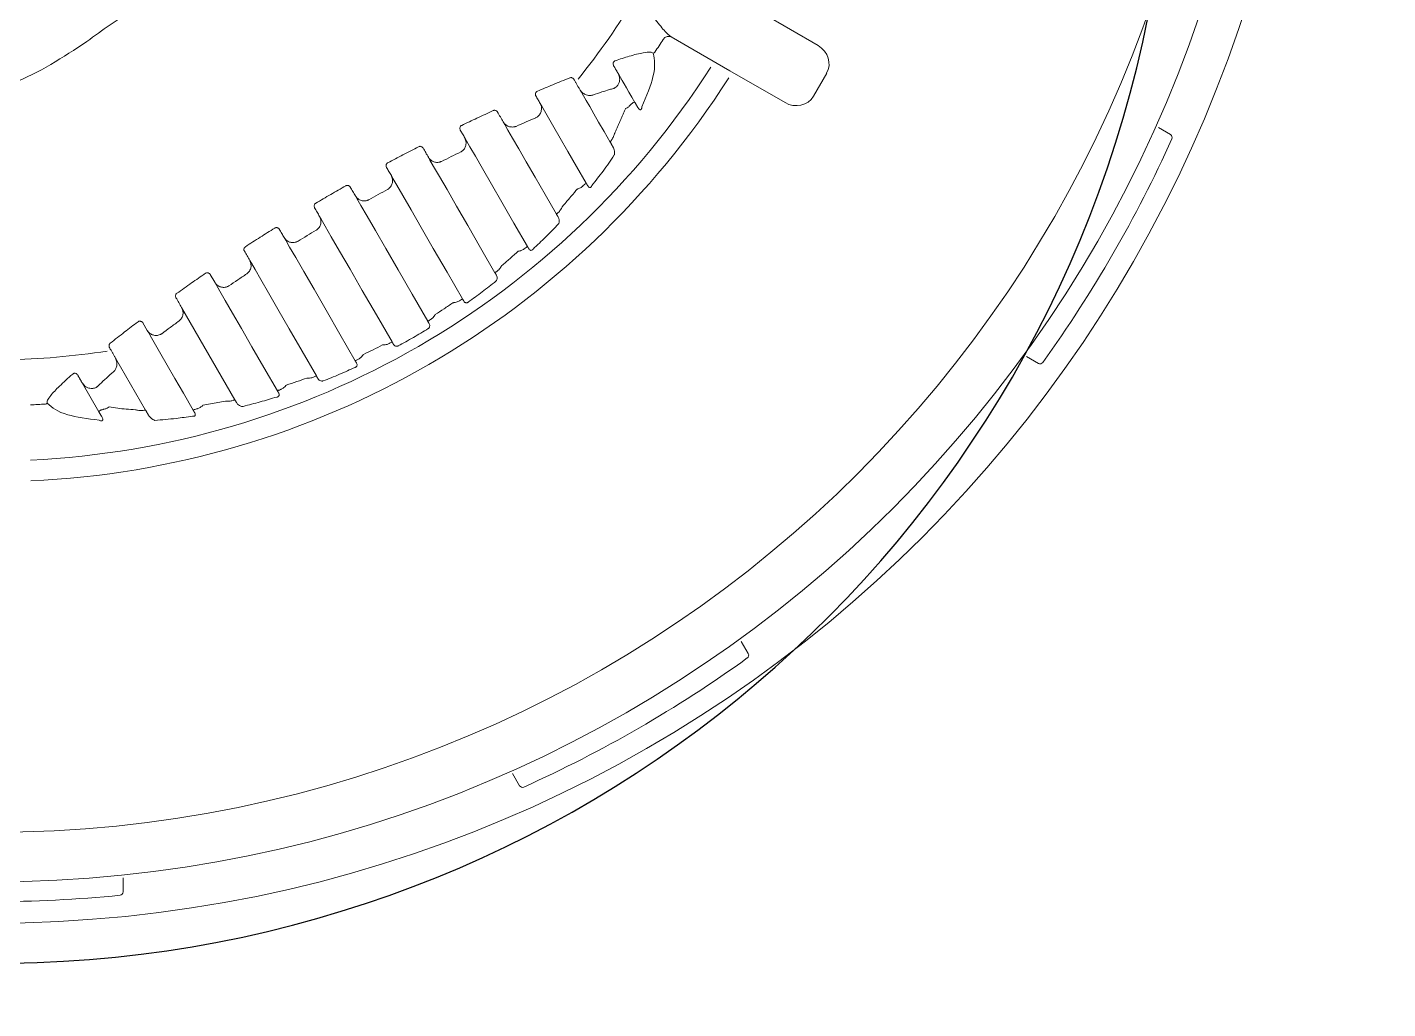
# Model space of a CAD drawing. Extents: x 1075 to 1144, y 510 to 635.
# Drawn here: x 1111.506 to 1113.567, y 578.241 to 579.728 of the extents above; entities that cross this region are included whole.
import ezdxf

# ---------------------------------------------------------------- set-up
doc = ezdxf.new("R2010")
doc.units = 0
doc.header["$MEASUREMENT"] = 0
doc.layers.add('1', color=4, linetype='Continuous')

# ---------------------------------------------------------------- blocks, each defined once
blk = doc.blocks.new('FROG')
at = {"layer": '1', "color": 3, "lineweight": 5}
for p, q in [((1.1692, -0.6173), (1.2528, -0.6656)), ((1.1192, -0.7039), (1.0302, -0.6525)), ((1.2028, -0.7522), (1.1192, -0.7039)), ((1.2459, -0.7424), (1.2659, -0.7077)), ((1.7685, -0.7901), (1.7868, -0.8007)), ((0.3388, -1.0243), (0.3319, -1.0124)), ((0.2887, -1.0626), (0.3693, -1.2022)), ((0.2365, -1.0971), (0.2299, -1.0858)), ((0.1887, -1.1393), (0.2342, -1.2182)), ((1.5868, -1.1471), (1.5685, -1.1365)), ((0.1634, -1.2206), (0.138, -1.1766)), ((1.1365, -1.5685), (1.1471, -1.5868)), ((0.8007, -1.7868), (0.7901, -1.7685)), ((0.2, -1.9266), (0.2, -1.9478))]:
    blk.add_line(p, q, dxfattribs=at)
at = {"layer": '1', "color": 3, "lineweight": 5, "flags": 128}
for points in [[(0.8838, -0.7182), (0.8837, -0.7181), (0.8836, -0.7179), (0.8835, -0.7178), (0.8834, -0.7176), (0.8833, -0.7175), (0.8832, -0.7173), (0.8832, -0.7172), (0.8831, -0.717)], [(0.9499, -0.7079), (0.9516, -0.7106), (0.9536, -0.7142), (0.9561, -0.7186), (0.9591, -0.7237), (0.9625, -0.7296), (0.9663, -0.7363), (0.9706, -0.7437), (0.9753, -0.7518)], [(0.8253, -0.742), (0.8262, -0.7434), (0.827, -0.7449), (0.8278, -0.7463), (0.8286, -0.7477), (0.8294, -0.7491), (0.8302, -0.7505), (0.831, -0.7519), (0.8319, -0.7533)], [(0.9379, -0.8119), (0.9287, -0.796), (0.9204, -0.7817), (0.9131, -0.7691), (0.9069, -0.7582), (0.9016, -0.7491), (0.8974, -0.7419), (0.8943, -0.7365), (0.8923, -0.7331)], [(0.8319, -0.7533), (0.8342, -0.7574), (0.8385, -0.7648), (0.8446, -0.7754), (0.8526, -0.7892), (0.8624, -0.8062), (0.8738, -0.826), (0.8869, -0.8487), (0.9015, -0.874)], [(0.7759, -0.7813), (0.7748, -0.7795), (0.7737, -0.7776), (0.7726, -0.7757), (0.7716, -0.7739), (0.7705, -0.772), (0.7694, -0.7702), (0.7683, -0.7683), (0.7673, -0.7664)], [(0.8565, -0.921), (0.8394, -0.8914), (0.8241, -0.8649), (0.8107, -0.8417), (0.7993, -0.822), (0.7901, -0.8059), (0.783, -0.7938), (0.7783, -0.7855), (0.7759, -0.7813)], [(0.7108, -0.7937), (0.7117, -0.7952), (0.7125, -0.7967), (0.7134, -0.7981), (0.7143, -0.7996), (0.7151, -0.8011), (0.716, -0.8026), (0.7168, -0.8041), (0.7177, -0.8056)], [(0.6625, -0.835), (0.6615, -0.8332), (0.6605, -0.8314), (0.6594, -0.8297), (0.6584, -0.8279), (0.6574, -0.8262), (0.6564, -0.8244), (0.6554, -0.8227), (0.6544, -0.8209)], [(0.7177, -0.8056), (0.7202, -0.8099), (0.7255, -0.8191), (0.7337, -0.8332), (0.7446, -0.8521), (0.758, -0.8755), (0.774, -0.9031), (0.7922, -0.9347), (0.8125, -0.9699)], [(0.7634, -1.0098), (0.7417, -0.9722), (0.7222, -0.9384), (0.7052, -0.9089), (0.6908, -0.8839), (0.6792, -0.8639), (0.6705, -0.8489), (0.6649, -0.8392), (0.6625, -0.835)], [(0.5991, -0.8502), (0.6, -0.8518), (0.6009, -0.8533), (0.6018, -0.8549), (0.6027, -0.8565), (0.6037, -0.8581), (0.6046, -0.8596), (0.6055, -0.8612), (0.6064, -0.8628)], [(0.6064, -0.8628), (0.6088, -0.867), (0.6147, -0.8771), (0.6238, -0.893), (0.6362, -0.9145), (0.6517, -0.9412), (0.6699, -0.9729), (0.6908, -1.0091), (0.7141, -1.0493)], [(0.5519, -0.8934), (0.5509, -0.8917), (0.55, -0.8901), (0.549, -0.8884), (0.5481, -0.8868), (0.5471, -0.8851), (0.5461, -0.8834), (0.5452, -0.8818), (0.5442, -0.8801)], [(0.6616, -1.0834), (0.6379, -1.0423), (0.6166, -1.0054), (0.5979, -0.9731), (0.5822, -0.9459), (0.5696, -0.924), (0.5602, -0.9079), (0.5543, -0.8976), (0.5519, -0.8934)], [(0.4901, -0.9114), (0.4911, -0.913), (0.492, -0.9147), (0.493, -0.9164), (0.4939, -0.918), (0.4949, -0.9197), (0.4958, -0.9213), (0.4968, -0.923), (0.4978, -0.9246)], [(0.4978, -0.9246), (0.5002, -0.9289), (0.5061, -0.9391), (0.5154, -0.9553), (0.5281, -0.9771), (0.5438, -1.0044), (0.5624, -1.0367), (0.5837, -1.0736), (0.6074, -1.1146)], [(0.444, -0.9565), (0.4431, -0.9549), (0.4422, -0.9534), (0.4413, -0.9518), (0.4404, -0.9502), (0.4395, -0.9487), (0.4386, -0.9471), (0.4376, -0.9455), (0.4367, -0.944)], [(0.5517, -1.1431), (0.5285, -1.1028), (0.5076, -1.0666), (0.4893, -1.0349), (0.4738, -1.0082), (0.4615, -0.9868), (0.4523, -0.9709), (0.4464, -0.9607), (0.444, -0.9565)], [(0.3837, -0.9772), (0.3848, -0.9789), (0.3858, -0.9807), (0.3868, -0.9824), (0.3878, -0.9842), (0.3888, -0.9859), (0.3898, -0.9877), (0.3908, -0.9895), (0.3919, -0.9912)], [(0.3919, -0.9912), (0.3943, -0.9955), (0.3999, -1.0051), (0.4085, -1.0201), (0.4201, -1.0402), (0.4345, -1.0652), (0.4516, -1.0947), (0.4711, -1.1284), (0.4928, -1.166)], [(0.4337, -1.1886), (0.4133, -1.1534), (0.3951, -1.1219), (0.3792, -1.0942), (0.3657, -1.0709), (0.3548, -1.052), (0.3466, -1.0379), (0.3413, -1.0286), (0.3388, -1.0243)], [(0.2801, -1.0477), (0.2812, -1.0495), (0.2823, -1.0514), (0.2833, -1.0533), (0.2844, -1.0551), (0.2855, -1.057), (0.2866, -1.0589), (0.2877, -1.0607), (0.2887, -1.0626)], [(0.3061, -1.2178), (0.2915, -1.1924), (0.2784, -1.1698), (0.267, -1.1499), (0.2572, -1.133), (0.2492, -1.1192), (0.2431, -1.1085), (0.2388, -1.1011), (0.2365, -1.0971)], [(0.1794, -1.1233), (0.1795, -1.1234), (0.1796, -1.1236), (0.1797, -1.1237), (0.1798, -1.1239), (0.1799, -1.124), (0.18, -1.1242), (0.18, -1.1243), (0.1801, -1.1245)]]:
    blk.add_lwpolyline(points, dxfattribs=at)
at = {"layer": '1', "linetype": 'Continuous', "lineweight": 15}
for radius in [1.995, 1.9325, 1.8575]:
    blk.add_circle((0, 0), radius, dxfattribs=at)
at = {"layer": '1', "color": 3, "lineweight": 5}
for centre, radius, start, end in [((0, 0), 1.1421, 321.1339, 328.8898), ((0, 0), 1.2115, 326.1074, 327.1841), ((1.0266, -0.6618), 0.0099, 60.5131, 147.808), ((1.0015, -0.6727), 0.00511, 289.9887, 324.9633), ((0, 0), 1.2949, 272.6358, 327.3642), ((0, 0), 1.3265, 272.5926, 327.4074), ((1.7843, -0.805), 0.005, 335.7171, 60), ((0, 0), 1.9625, 324.2829, 335.7171), ((0, 0), 1.1421, 271.1102, 278.8661), ((1.5893, -1.1428), 0.005, 240, 324.2829), ((0, 0), 1.2115, 272.8159, 273.8926), ((0.0818, -1.2036), 0.00511, 275.0351, 310.0131), ((1.1428, -1.5893), 0.005, 305.7171, 30), ((0, 0), 1.9625, 294.2829, 305.7171), ((0.805, -1.7843), 0.005, 210, 294.2829), ((0, 0), 1.9625, 264.2829, 275.7171), ((0.195, -1.9478), 0.005, 275.7171, 0)]:
    blk.add_arc(centre, radius, start, end, dxfattribs=at)
for centre, start_param, end_param in [((1.2378, -0.6916), 0, 1.570796), ((1.2178, -0.7262), 4.712389, 6.283185)]:
    blk.add_ellipse(centre, major_axis=(0.028, -0.0162), ratio=0.926878, start_param=start_param, end_param=end_param, dxfattribs=at)
for points, knots in [([(0.1451, -0.6596), (0.1089, -0.6835), (0.0366, -0.7312), (-0.0942, -0.7523), (-0.2234, -0.7318), (-0.3382, -0.669), (-0.4102, -0.5913), (-0.4378, -0.5373), (-0.4459, -0.5214)], [0, 0, 0, 0, 0.185057, 0.370138, 0.554659, 0.738742, 0.922921, 1, 1, 1, 1]), ([(0.5263, -0.5559), (0.5003, -0.5532), (0.4476, -0.5477), (0.3679, -0.5557), (0.2899, -0.5762), (0.2138, -0.6095), (0.1685, -0.6425), (0.1451, -0.6596)], [0, 0, 0, 0, 0.193945, 0.39342, 0.587399, 0.787138, 1, 1, 1, 1]), ([(0.9781, -0.5896), (0.9782, -0.5898), (0.9787, -0.5904), (0.9802, -0.5924), (0.9839, -0.5971), (0.9935, -0.6095), (1.0072, -0.6273), (1.0207, -0.6448), (1.0273, -0.6502), (1.0302, -0.6525)], [0, 0, 0, 0, 0.004837, 0.021246, 0.071767, 0.176551, 0.477362, 0.772726, 1, 1, 1, 1]), ([(1.0032, -0.6775), (1.002, -0.6766), (0.9995, -0.6749), (0.9866, -0.6765), (0.9682, -0.6812), (0.9528, -0.6863), (0.9456, -0.6887)], [0, 0, 0, 0, 0.201531, 0.407234, 0.723893, 1, 1, 1, 1]), ([(0.986, -0.7587), (0.9928, -0.7422), (1.0083, -0.7048), (1.005, -0.6873), (1.0032, -0.6775)], [0, 0, 0, 0, 0.439668, 1, 1, 1, 1]), ([(0.9456, -0.6887), (0.9454, -0.6888), (0.9451, -0.6889), (0.9445, -0.6892), (0.944, -0.6895), (0.9434, -0.6902), (0.943, -0.6908), (0.9426, -0.6916), (0.9424, -0.6927), (0.9424, -0.6945), (0.9429, -0.6956), (0.9432, -0.6962)], [0, 0, 0, 0, 0.070795, 0.091233, 0.19726, 0.242791, 0.327889, 0.392285, 0.491185, 0.67691, 1, 1, 1, 1]), ([(0.8767, -0.7146), (0.8682, -0.7181), (0.8518, -0.7247), (0.8354, -0.7316), (0.8276, -0.7348)], [0, 0, 0, 0, 0.521275, 1, 1, 1, 1]), ([(0.8767, -0.7146), (0.8773, -0.7145), (0.8784, -0.7142), (0.8801, -0.7145), (0.8816, -0.7153), (0.8826, -0.7162), (0.883, -0.7169), (0.8831, -0.717)], [0, 0, 0, 0, 0.213782, 0.437824, 0.680547, 0.939019, 1, 1, 1, 1]), ([(0.9499, -0.7079), (0.9508, -0.7098), (0.9521, -0.7125), (0.9524, -0.7168), (0.9522, -0.7201), (0.9512, -0.7225), (0.9507, -0.7237)], [0, 0, 0, 0, 0.411554, 0.564145, 0.794136, 1, 1, 1, 1]), ([(0.8253, -0.742), (0.8251, -0.7415), (0.8246, -0.7404), (0.8246, -0.7386), (0.8252, -0.737), (0.8262, -0.7356), (0.8272, -0.7351), (0.8276, -0.7348)], [0, 0, 0, 0, 0.225594, 0.442133, 0.640161, 0.822872, 1, 1, 1, 1]), ([(0.9116, -0.7407), (0.9116, -0.7407), (0.9115, -0.7407), (0.9112, -0.7408), (0.9104, -0.741), (0.9093, -0.7412), (0.9064, -0.7415), (0.9021, -0.7411), (0.8982, -0.7388), (0.8965, -0.7378)], [0, 0, 0, 0, 0.008128, 0.024574, 0.064606, 0.172955, 0.244526, 0.657556, 1, 1, 1, 1]), ([(0.9432, -0.7308), (0.9411, -0.7313), (0.9354, -0.7328), (0.9248, -0.7361), (0.9162, -0.7391), (0.9116, -0.7407)], [0, 0, 0, 0, 0.217721, 0.584642, 1, 1, 1, 1]), ([(0.9507, -0.7237), (0.9498, -0.7251), (0.9484, -0.7273), (0.946, -0.7292), (0.9446, -0.7301), (0.9438, -0.7305), (0.9435, -0.7306), (0.9433, -0.7307), (0.9432, -0.7308)], [0, 0, 0, 0, 0.460679, 0.743752, 0.875195, 0.938832, 0.984466, 1, 1, 1, 1]), ([(0.8339, -0.7597), (0.8338, -0.7614), (0.8338, -0.7649), (0.8316, -0.7698), (0.829, -0.7726), (0.827, -0.7741), (0.8263, -0.7746), (0.8256, -0.7749), (0.8254, -0.775), (0.8253, -0.7751), (0.8252, -0.7751)], [0, 0, 0, 0, 0.242249, 0.522442, 0.830192, 0.872289, 0.947376, 0.978143, 0.992366, 1, 1, 1, 1]), ([(0.8319, -0.7533), (0.8326, -0.7549), (0.8336, -0.757), (0.8338, -0.7592), (0.8339, -0.7597)], [0, 0, 0, 0, 0.78289, 1, 1, 1, 1]), ([(0.9609, -0.7614), (0.961, -0.7613), (0.962, -0.761), (0.9646, -0.7598), (0.9666, -0.7579), (0.9678, -0.7567)], [0, 0, 0, 0, 0.032565, 0.396663, 1, 1, 1, 1]), ([(0.9678, -0.7567), (0.968, -0.7564), (0.9686, -0.7557), (0.9698, -0.7545), (0.9723, -0.7522), (0.9744, -0.7512), (0.975, -0.7516), (0.9753, -0.7518)], [0, 0, 0, 0, 0.035854, 0.08407, 0.199059, 0.590433, 1, 1, 1, 1]), ([(0.986, -0.7587), (0.9859, -0.7592), (0.9859, -0.76), (0.9856, -0.7611), (0.9853, -0.7617), (0.9852, -0.762), (0.985, -0.7622), (0.9848, -0.7625), (0.9846, -0.7627), (0.9843, -0.7629), (0.9836, -0.763), (0.9823, -0.7627), (0.9809, -0.7613), (0.98, -0.7598), (0.9795, -0.759)], [0, 0, 0, 0, 0.115704, 0.167927, 0.195014, 0.202603, 0.216292, 0.226975, 0.242923, 0.252652, 0.297534, 0.393013, 0.706807, 1, 1, 1, 1]), ([(0.7608, -0.7643), (0.7525, -0.768), (0.7366, -0.7754), (0.7207, -0.7829), (0.713, -0.7866)], [0, 0, 0, 0, 0.514173, 1, 1, 1, 1]), ([(0.7673, -0.7664), (0.7671, -0.7662), (0.7667, -0.7655), (0.7656, -0.7646), (0.7641, -0.7639), (0.7624, -0.7637), (0.7613, -0.7641), (0.7608, -0.7643)], [0, 0, 0, 0, 0.1003278, 0.3457949, 0.5765626, 0.7923398, 1, 1, 1, 1]), ([(0.8252, -0.7751), (0.8203, -0.7772), (0.8104, -0.7815), (0.8004, -0.7859), (0.7954, -0.7881)], [0, 0, 0, 0, 0.490054, 1, 1, 1, 1]), ([(0.713, -0.7866), (0.7126, -0.7868), (0.7117, -0.7874), (0.7107, -0.7887), (0.7101, -0.7903), (0.7101, -0.7921), (0.7106, -0.7931), (0.7108, -0.7937)], [0, 0, 0, 0, 0.154867, 0.346182, 0.551679, 0.772292, 1, 1, 1, 1]), ([(0.7954, -0.7881), (0.7953, -0.7881), (0.7952, -0.7881), (0.795, -0.7882), (0.7945, -0.7884), (0.7937, -0.7887), (0.7911, -0.7892), (0.787, -0.7893), (0.7817, -0.7875), (0.7791, -0.7852), (0.7779, -0.7841)], [0, 0, 0, 0, 0.007207, 0.016451, 0.041404, 0.10491, 0.160821, 0.491889, 0.772109, 1, 1, 1, 1]), ([(0.9409, -0.8073), (0.9419, -0.8057), (0.9432, -0.8034), (0.9443, -0.8001), (0.9446, -0.7989), (0.9448, -0.7984), (0.9448, -0.7983), (0.9448, -0.7982)], [0, 0, 0, 0, 0.645425, 0.878087, 0.957187, 0.990305, 1, 1, 1, 1]), ([(0.6477, -0.8189), (0.6398, -0.823), (0.6242, -0.831), (0.6087, -0.8392), (0.6011, -0.8433)], [0, 0, 0, 0, 0.507083, 1, 1, 1, 1]), ([(0.6544, -0.8209), (0.6542, -0.8206), (0.6537, -0.8199), (0.6526, -0.819), (0.651, -0.8184), (0.6493, -0.8183), (0.6483, -0.8187), (0.6477, -0.8189)], [0, 0, 0, 0, 0.135652, 0.369951, 0.590201, 0.798201, 1, 1, 1, 1]), ([(0.7196, -0.811), (0.7196, -0.8126), (0.7198, -0.8161), (0.7179, -0.8212), (0.7154, -0.8241), (0.7134, -0.8257), (0.7127, -0.8262), (0.712, -0.8267), (0.7117, -0.8268), (0.7116, -0.8269), (0.7115, -0.8269)], [0, 0, 0, 0, 0.233284, 0.504838, 0.830341, 0.851053, 0.93952, 0.975141, 0.992554, 1, 1, 1, 1]), ([(0.9379, -0.8119), (0.9382, -0.8113), (0.9385, -0.8105), (0.9405, -0.8079), (0.9409, -0.8073)], [0, 0, 0, 0, 0.783797, 1, 1, 1, 1]), ([(0.9442, -0.8315), (0.9442, -0.8314), (0.9444, -0.8306), (0.9446, -0.8284), (0.9442, -0.824), (0.9429, -0.8211), (0.9421, -0.8192)], [0, 0, 0, 0, 0.02561, 0.141944, 0.418959, 1, 1, 1, 1]), ([(0.6011, -0.8433), (0.6008, -0.8435), (0.6, -0.844), (0.599, -0.8452), (0.5984, -0.8468), (0.5984, -0.8486), (0.5989, -0.8497), (0.5991, -0.8502)], [0, 0, 0, 0, 0.130358, 0.329387, 0.542405, 0.768395, 1, 1, 1, 1]), ([(0.6824, -0.8412), (0.6824, -0.8412), (0.6823, -0.8413), (0.682, -0.8414), (0.6813, -0.8417), (0.6805, -0.842), (0.6779, -0.8427), (0.6739, -0.8429), (0.6686, -0.8412), (0.666, -0.839), (0.6648, -0.838)], [0, 0, 0, 0, 0.007194, 0.022061, 0.055115, 0.139257, 0.164125, 0.504906, 0.775355, 1, 1, 1, 1]), ([(0.7115, -0.8269), (0.7067, -0.8293), (0.697, -0.834), (0.6873, -0.8388), (0.6824, -0.8412)], [0, 0, 0, 0, 0.493995, 1, 1, 1, 1]), ([(0.9102, -0.8779), (0.916, -0.8705), (0.928, -0.855), (0.9386, -0.8396), (0.9442, -0.8315)], [0, 0, 0, 0, 0.4750254, 1, 1, 1, 1]), ([(0.5374, -0.8782), (0.5298, -0.8826), (0.5146, -0.8912), (0.4994, -0.9001), (0.4919, -0.9045)], [0, 0, 0, 0, 0.5, 1, 1, 1, 1]), ([(0.5442, -0.8801), (0.544, -0.8798), (0.5435, -0.879), (0.5422, -0.8781), (0.5406, -0.8776), (0.5389, -0.8776), (0.5379, -0.878), (0.5374, -0.8782)], [0, 0, 0, 0, 0.168533, 0.392708, 0.603301, 0.803874, 1, 1, 1, 1]), ([(0.6007, -0.8837), (0.596, -0.8863), (0.5865, -0.8914), (0.5771, -0.8967), (0.5723, -0.8993)], [0, 0, 0, 0, 0.497992, 1, 1, 1, 1]), ([(0.6081, -0.8674), (0.6083, -0.869), (0.6086, -0.8724), (0.6069, -0.8776), (0.6046, -0.8807), (0.6026, -0.8824), (0.6019, -0.8829), (0.6012, -0.8834), (0.6009, -0.8836), (0.6007, -0.8837), (0.6007, -0.8837)], [0, 0, 0, 0, 0.227552, 0.494546, 0.831634, 0.841601, 0.936441, 0.97413, 0.992693, 1, 1, 1, 1]), ([(0.8655, -0.9096), (0.8692, -0.9053), (0.8762, -0.8973), (0.8835, -0.8885), (0.8871, -0.884), (0.8877, -0.8833)], [0, 0, 0, 0, 0.486631, 0.920248, 1, 1, 1, 1]), ([(0.8877, -0.8833), (0.8877, -0.8833), (0.8878, -0.8833), (0.8879, -0.8832), (0.8882, -0.8832), (0.8887, -0.883), (0.8899, -0.8827), (0.8927, -0.8816), (0.8946, -0.8802), (0.896, -0.8791)], [0, 0, 0, 0, 0.01629, 0.019422, 0.044574, 0.093669, 0.197476, 0.422533, 1, 1, 1, 1]), ([(0.896, -0.8791), (0.8968, -0.8783), (0.8988, -0.8764), (0.9008, -0.8747), (0.9015, -0.874), (0.9015, -0.874), (0.9015, -0.874)], [0, 0, 0, 0, 0.226109, 0.531949, 0.906264, 1, 1, 1, 1]), ([(0.9039, -0.8781), (0.9042, -0.8786), (0.9049, -0.8797), (0.9062, -0.8806), (0.9074, -0.8808), (0.9082, -0.8806), (0.9087, -0.8803), (0.909, -0.8799), (0.9094, -0.8795), (0.9099, -0.8788), (0.9101, -0.8782), (0.9102, -0.8779)], [0, 0, 0, 0, 0.2811723, 0.5512459, 0.6921393, 0.7643805, 0.7952632, 0.8314752, 0.8656489, 0.9089126, 1, 1, 1, 1]), ([(0.4919, -0.9045), (0.4916, -0.9047), (0.4909, -0.9052), (0.49, -0.9063), (0.4894, -0.908), (0.4894, -0.9098), (0.4899, -0.9108), (0.4901, -0.9114)], [0, 0, 0, 0, 0.1035299, 0.3097443, 0.5306025, 0.7630784, 1, 1, 1, 1]), ([(0.5723, -0.8993), (0.5723, -0.8993), (0.5722, -0.8994), (0.5718, -0.8995), (0.571, -0.8999), (0.5702, -0.9002), (0.5677, -0.901), (0.5638, -0.9013), (0.5585, -0.8999), (0.5558, -0.8978), (0.5545, -0.8968)], [0, 0, 0, 0, 0.007232, 0.025014, 0.061981, 0.155769, 0.166488, 0.508868, 0.775327, 1, 1, 1, 1]), ([(0.8565, -0.921), (0.8566, -0.9208), (0.8569, -0.9206), (0.8583, -0.9195), (0.8594, -0.9184), (0.86, -0.9179)], [0, 0, 0, 0, 0.450302, 0.712062, 1, 1, 1, 1]), ([(0.8593, -0.9259), (0.8598, -0.927), (0.8607, -0.9289), (0.8608, -0.932), (0.8605, -0.9342), (0.86, -0.9353), (0.8598, -0.9358)], [0, 0, 0, 0, 0.445011, 0.736713, 0.907241, 1, 1, 1, 1]), ([(0.86, -0.9179), (0.8613, -0.9165), (0.8629, -0.9147), (0.8645, -0.9117), (0.8651, -0.9105), (0.8653, -0.9099), (0.8655, -0.9097), (0.8655, -0.9096), (0.8655, -0.9096)], [0, 0, 0, 0, 0.627683, 0.822887, 0.934548, 0.975623, 0.988935, 1, 1, 1, 1]), ([(0.4298, -0.9422), (0.4224, -0.9468), (0.4075, -0.9561), (0.3928, -0.9656), (0.3853, -0.9704)], [0, 0, 0, 0, 0.492917, 1, 1, 1, 1]), ([(0.4367, -0.944), (0.4365, -0.9435), (0.4359, -0.9427), (0.4345, -0.9418), (0.4329, -0.9414), (0.4312, -0.9414), (0.4302, -0.9419), (0.4298, -0.9422)], [0, 0, 0, 0, 0.200279, 0.4148, 0.61609, 0.809394, 1, 1, 1, 1]), ([(0.4926, -0.9453), (0.488, -0.9481), (0.4788, -0.9536), (0.4696, -0.9593), (0.465, -0.9621)], [0, 0, 0, 0, 0.5020085, 1, 1, 1, 1]), ([(0.4994, -0.9286), (0.4996, -0.9302), (0.5001, -0.9336), (0.4986, -0.9389), (0.4964, -0.9421), (0.4945, -0.9439), (0.4938, -0.9445), (0.4931, -0.945), (0.4928, -0.9452), (0.4927, -0.9453), (0.4926, -0.9453)], [0, 0, 0, 0, 0.224674, 0.491133, 0.833514, 0.844232, 0.938018, 0.974988, 0.992769, 1, 1, 1, 1]), ([(0.8211, -0.974), (0.8275, -0.9679), (0.8408, -0.9554), (0.8533, -0.9425), (0.8598, -0.9358)], [0, 0, 0, 0, 0.48116, 1, 1, 1, 1]), ([(0.465, -0.9621), (0.4649, -0.9621), (0.4648, -0.9622), (0.4645, -0.9624), (0.4637, -0.9628), (0.4629, -0.9631), (0.4604, -0.964), (0.4566, -0.9644), (0.4512, -0.9633), (0.4484, -0.9613), (0.4471, -0.9603)], [0, 0, 0, 0, 0.007306, 0.02587, 0.063559, 0.1584, 0.168364, 0.505454, 0.772446, 1, 1, 1, 1]), ([(0.3853, -0.9704), (0.3852, -0.9705), (0.3845, -0.971), (0.3836, -0.9721), (0.383, -0.9737), (0.383, -0.9755), (0.3835, -0.9766), (0.3837, -0.9772)], [0, 0, 0, 0, 0.073773, 0.28687, 0.516161, 0.756326, 1, 1, 1, 1]), ([(0.7736, -0.9991), (0.7776, -0.9956), (0.7861, -0.9884), (0.7942, -0.9811), (0.7984, -0.9774)], [0, 0, 0, 0, 0.486072, 1, 1, 1, 1]), ([(0.7984, -0.9774), (0.7984, -0.9774), (0.7985, -0.9774), (0.7988, -0.9773), (0.7993, -0.9772), (0.8006, -0.977), (0.8018, -0.9767), (0.8045, -0.9758), (0.8061, -0.9747), (0.8076, -0.9738)], [0, 0, 0, 0, 0.013902, 0.030509, 0.069887, 0.160693, 0.377211, 0.424671, 1, 1, 1, 1]), ([(0.8076, -0.9738), (0.8086, -0.973), (0.811, -0.9712), (0.8124, -0.97), (0.8125, -0.9699), (0.8125, -0.9699)], [0, 0, 0, 0, 0.3256368, 0.7642472, 1, 1, 1, 1]), ([(0.8211, -0.974), (0.821, -0.9742), (0.8207, -0.9745), (0.8203, -0.975), (0.8199, -0.9753), (0.8192, -0.9757), (0.8183, -0.976), (0.817, -0.9758), (0.8157, -0.975), (0.815, -0.974), (0.8146, -0.9734)], [0, 0, 0, 0, 0.0653348, 0.0926033, 0.1507524, 0.1802076, 0.2725966, 0.4284906, 0.6905235, 1, 1, 1, 1]), ([(0.3319, -1.0124), (0.3316, -1.0119), (0.3309, -1.011), (0.3295, -1.0102), (0.3279, -1.0098), (0.3262, -1.01), (0.3252, -1.0105), (0.3248, -1.0107)], [0, 0, 0, 0, 0.232134, 0.436961, 0.628874, 0.814865, 1, 1, 1, 1]), ([(0.3933, -0.9947), (0.3936, -0.9962), (0.3942, -0.9997), (0.393, -1.0051), (0.3908, -1.0084), (0.389, -1.0103), (0.3883, -1.0108), (0.3877, -1.0113), (0.3875, -1.0115), (0.3873, -1.0116), (0.3873, -1.0116)], [0, 0, 0, 0, 0.224645, 0.495094, 0.835876, 0.860745, 0.944888, 0.977938, 0.992808, 1, 1, 1, 1]), ([(0.7634, -1.0098), (0.7636, -1.0096), (0.7638, -1.0095), (0.7653, -1.0085), (0.7664, -1.0077), (0.7672, -1.0071)], [0, 0, 0, 0, 0.503202, 0.660926, 1, 1, 1, 1]), ([(0.7672, -1.0071), (0.7686, -1.0059), (0.7705, -1.0042), (0.7724, -1.0011), (0.7731, -0.9998), (0.7734, -0.9993), (0.7735, -0.9991), (0.7736, -0.9991)], [0, 0, 0, 0, 0.600722, 0.85241, 0.94324, 0.988484, 1, 1, 1, 1]), ([(0.3248, -1.0107), (0.3177, -1.0156), (0.3032, -1.0256), (0.2889, -1.0357), (0.2815, -1.041)], [0, 0, 0, 0, 0.485827, 1, 1, 1, 1]), ([(0.3604, -1.0297), (0.3603, -1.0297), (0.3602, -1.0298), (0.3599, -1.0299), (0.3592, -1.0303), (0.3584, -1.0307), (0.356, -1.0317), (0.3522, -1.0323), (0.3468, -1.0314), (0.3439, -1.0295), (0.3426, -1.0287)], [0, 0, 0, 0, 0.007446, 0.024858, 0.06048, 0.148946, 0.169659, 0.495163, 0.766714, 1, 1, 1, 1]), ([(0.3873, -1.0116), (0.3828, -1.0146), (0.3737, -1.0206), (0.3648, -1.0267), (0.3604, -1.0297)], [0, 0, 0, 0, 0.506006, 1, 1, 1, 1]), ([(0.7229, -1.0543), (0.73, -1.0492), (0.7443, -1.0388), (0.7581, -1.0279), (0.7652, -1.0223)], [0, 0, 0, 0, 0.490869, 1, 1, 1, 1]), ([(0.7658, -1.0138), (0.7662, -1.0147), (0.7668, -1.0162), (0.7668, -1.0187), (0.7663, -1.0206), (0.7657, -1.0217), (0.7653, -1.0222), (0.7652, -1.0223)], [0, 0, 0, 0, 0.404821, 0.682834, 0.858376, 0.974422, 1, 1, 1, 1]), ([(0.2815, -1.041), (0.2814, -1.041), (0.2808, -1.0415), (0.28, -1.0425), (0.2794, -1.0442), (0.2794, -1.046), (0.2799, -1.0471), (0.2801, -1.0477)], [0, 0, 0, 0, 0.0400664, 0.2597841, 0.4984827, 0.7478881, 1, 1, 1, 1]), ([(0.7096, -1.0524), (0.7108, -1.0516), (0.7131, -1.05), (0.714, -1.0494), (0.7141, -1.0493), (0.7141, -1.0493)], [0, 0, 0, 0, 0.436987, 0.872345, 1, 1, 1, 1]), ([(0.2901, -1.0657), (0.2904, -1.0673), (0.2912, -1.0708), (0.29, -1.0762), (0.288, -1.0797), (0.2862, -1.0817), (0.2855, -1.0822), (0.2851, -1.0826), (0.2849, -1.0828), (0.2849, -1.0828), (0.2848, -1.0828)], [0, 0, 0, 0, 0.2278908, 0.5081103, 0.839179, 0.8950917, 0.9585973, 0.9835495, 0.9927928, 1, 1, 1, 1]), ([(0.6728, -1.0732), (0.6773, -1.0703), (0.6863, -1.0644), (0.6953, -1.0584), (0.6997, -1.0553)], [0, 0, 0, 0, 0.4958076, 1, 1, 1, 1]), ([(0.6997, -1.0553), (0.6998, -1.0553), (0.6999, -1.0553), (0.7002, -1.0553), (0.7008, -1.0552), (0.7024, -1.055), (0.7058, -1.0543), (0.7081, -1.0532), (0.7096, -1.0524)], [0, 0, 0, 0, 0.012662, 0.030168, 0.072648, 0.176036, 0.443331, 1, 1, 1, 1]), ([(0.7229, -1.0543), (0.7227, -1.0545), (0.7224, -1.0547), (0.7217, -1.0551), (0.7212, -1.0553), (0.7204, -1.0554), (0.7191, -1.0554), (0.7175, -1.0547), (0.7166, -1.0536), (0.7162, -1.0529), (0.7161, -1.0528)], [0, 0, 0, 0, 0.059752, 0.097656, 0.174116, 0.201755, 0.35401, 0.593719, 0.95746, 1, 1, 1, 1]), ([(0.2226, -1.0842), (0.2158, -1.0893), (0.2017, -1.1), (0.1878, -1.1109), (0.1806, -1.1166)], [0, 0, 0, 0, 0.4787278, 1, 1, 1, 1]), ([(0.2226, -1.0842), (0.223, -1.0839), (0.2239, -1.0833), (0.2256, -1.0831), (0.2272, -1.0834), (0.2287, -1.0842), (0.2295, -1.0851), (0.2299, -1.0857), (0.2299, -1.0858)], [0, 0, 0, 0, 0.179454, 0.357644, 0.539441, 0.733845, 0.946289, 1, 1, 1, 1]), ([(0.2848, -1.0828), (0.2804, -1.0861), (0.2716, -1.0925), (0.2629, -1.099), (0.2587, -1.1022)], [0, 0, 0, 0, 0.509951, 1, 1, 1, 1]), ([(0.6616, -1.0834), (0.6618, -1.0833), (0.662, -1.0831), (0.6636, -1.0822), (0.6648, -1.0815), (0.6658, -1.0809)], [0, 0, 0, 0, 0.512984, 0.610792, 1, 1, 1, 1]), ([(0.6637, -1.087), (0.664, -1.0878), (0.6646, -1.0891), (0.6645, -1.0912), (0.664, -1.0927), (0.6634, -1.0935), (0.6629, -1.0941), (0.6625, -1.0943), (0.6623, -1.0945)], [0, 0, 0, 0, 0.391571, 0.648181, 0.817621, 0.899957, 0.934165, 1, 1, 1, 1]), ([(0.6658, -1.0809), (0.6671, -1.0799), (0.6691, -1.0784), (0.6713, -1.0755), (0.6722, -1.0741), (0.6725, -1.0736), (0.6727, -1.0734), (0.6727, -1.0733), (0.6728, -1.0732)], [0, 0, 0, 0, 0.544951, 0.827779, 0.931592, 0.972639, 0.988044, 1, 1, 1, 1]), ([(0.241, -1.102), (0.2396, -1.1009), (0.2379, -1.0994), (0.2367, -1.0975), (0.2365, -1.0971)], [0, 0, 0, 0, 0.784639, 1, 1, 1, 1]), ([(0.2587, -1.1022), (0.2586, -1.1022), (0.2585, -1.1023), (0.2583, -1.1025), (0.2577, -1.1028), (0.2569, -1.1032), (0.2546, -1.1043), (0.2508, -1.1051), (0.2455, -1.1045), (0.2424, -1.1028), (0.241, -1.102)], [0, 0, 0, 0, 0.007633, 0.021857, 0.052622, 0.12771, 0.169808, 0.477558, 0.757749, 1, 1, 1, 1]), ([(0.6167, -1.1208), (0.6244, -1.1165), (0.6398, -1.1081), (0.6548, -1.099), (0.6623, -1.0945)], [0, 0, 0, 0, 0.500627, 1, 1, 1, 1]), ([(0.1794, -1.1233), (0.1792, -1.1227), (0.1786, -1.1216), (0.1787, -1.1197), (0.1792, -1.1179), (0.1801, -1.117), (0.1806, -1.1166)], [0, 0, 0, 0, 0.262971, 0.523837, 0.773366, 1, 1, 1, 1]), ([(0.5566, -1.1407), (0.5579, -1.1398), (0.5601, -1.1385), (0.5623, -1.1359), (0.5634, -1.1346), (0.5638, -1.134), (0.5639, -1.1338), (0.564, -1.1337), (0.564, -1.1336)], [0, 0, 0, 0, 0.525942, 0.813042, 0.922914, 0.967992, 0.987341, 1, 1, 1, 1]), ([(0.564, -1.1336), (0.569, -1.1313), (0.5787, -1.1266), (0.5883, -1.1217), (0.5931, -1.1192)], [0, 0, 0, 0, 0.506821, 1, 1, 1, 1]), ([(0.5931, -1.1192), (0.5931, -1.1192), (0.5932, -1.1192), (0.5935, -1.1192), (0.5942, -1.1192), (0.596, -1.1191), (0.5995, -1.1186), (0.6018, -1.1176), (0.6032, -1.117)], [0, 0, 0, 0, 0.0119508, 0.0292402, 0.0731251, 0.1843194, 0.4918602, 1, 1, 1, 1]), ([(0.6032, -1.117), (0.6043, -1.1164), (0.6068, -1.115), (0.6072, -1.1147), (0.6074, -1.1146)], [0, 0, 0, 0, 0.442973, 1, 1, 1, 1]), ([(0.6167, -1.1208), (0.6165, -1.1209), (0.616, -1.1211), (0.6151, -1.1213), (0.6138, -1.1213), (0.6121, -1.1208), (0.6106, -1.1198), (0.6099, -1.1188), (0.6096, -1.1183)], [0, 0, 0, 0, 0.065695, 0.107777, 0.230146, 0.43261, 0.742568, 1, 1, 1, 1]), ([(0.1907, -1.1453), (0.1907, -1.1472), (0.1908, -1.1512), (0.1891, -1.1552), (0.1875, -1.1577), (0.1866, -1.1588), (0.186, -1.1595), (0.1858, -1.1597), (0.1857, -1.1598), (0.1857, -1.1598)], [0, 0, 0, 0, 0.332298, 0.671382, 0.812033, 0.930044, 0.973406, 0.991877, 1, 1, 1, 1]), ([(0.5028, -1.1738), (0.5111, -1.1705), (0.5275, -1.164), (0.5437, -1.1567), (0.5516, -1.1532)], [0, 0, 0, 0, 0.510622, 1, 1, 1, 1]), ([(0.5537, -1.1466), (0.5541, -1.1473), (0.5546, -1.1486), (0.5544, -1.1504), (0.5539, -1.1516), (0.5533, -1.1522), (0.5527, -1.1527), (0.5522, -1.153), (0.5518, -1.1531), (0.5516, -1.1532), (0.5516, -1.1532)], [0, 0, 0, 0, 0.394975, 0.626742, 0.783149, 0.854406, 0.892434, 0.952556, 0.993547, 1, 1, 1, 1]), ([(0.5517, -1.1431), (0.5519, -1.143), (0.5522, -1.1429), (0.5539, -1.1421), (0.5553, -1.1413), (0.5566, -1.1407)], [0, 0, 0, 0, 0.493978, 0.577794, 1, 1, 1, 1]), ([(0.1237, -1.1633), (0.1167, -1.1695), (0.1038, -1.181), (0.091, -1.1946), (0.0847, -1.2035), (0.0849, -1.2062), (0.0851, -1.2076)], [0, 0, 0, 0, 0.34174, 0.631604, 0.815634, 1, 1, 1, 1]), ([(0.1313, -1.165), (0.131, -1.1644), (0.1304, -1.1635), (0.1289, -1.1626), (0.1279, -1.1622), (0.127, -1.1621), (0.1263, -1.1621), (0.1255, -1.1622), (0.1246, -1.1625), (0.124, -1.163), (0.1237, -1.1633)], [0, 0, 0, 0, 0.295559, 0.468434, 0.606587, 0.632237, 0.730366, 0.771998, 0.859385, 1, 1, 1, 1]), ([(0.1857, -1.1598), (0.1819, -1.163), (0.1746, -1.1694), (0.1665, -1.1769), (0.1624, -1.1811), (0.1612, -1.1822)], [0, 0, 0, 0, 0.420021, 0.836554, 1, 1, 1, 1]), ([(0.4473, -1.1801), (0.4526, -1.1783), (0.463, -1.1749), (0.4734, -1.1712), (0.4784, -1.1694)], [0, 0, 0, 0, 0.5177675, 1, 1, 1, 1]), ([(0.4784, -1.1694), (0.4785, -1.1694), (0.4787, -1.1695), (0.4792, -1.1695), (0.4806, -1.1695), (0.4842, -1.1694), (0.4868, -1.1686), (0.4886, -1.168)], [0, 0, 0, 0, 0.011521, 0.052687, 0.136863, 0.36761, 1, 1, 1, 1]), ([(0.4886, -1.168), (0.49, -1.1674), (0.4924, -1.1663), (0.4926, -1.1661), (0.4928, -1.166)], [0, 0, 0, 0, 0.5683904, 1, 1, 1, 1]), ([(0.5028, -1.1738), (0.5024, -1.1739), (0.5018, -1.174), (0.5006, -1.1739), (0.499, -1.1735), (0.4967, -1.1723), (0.4957, -1.1709), (0.4951, -1.1701)], [0, 0, 0, 0, 0.0895922, 0.1233174, 0.2998941, 0.5805984, 1, 1, 1, 1]), ([(0.1514, -1.1852), (0.1502, -1.185), (0.1473, -1.1847), (0.1428, -1.1823), (0.1397, -1.1793), (0.1383, -1.177), (0.138, -1.1766)], [0, 0, 0, 0, 0.194273, 0.47568, 0.90861, 1, 1, 1, 1]), ([(0.1612, -1.1822), (0.1612, -1.1823), (0.1611, -1.1824), (0.1607, -1.1826), (0.1601, -1.183), (0.1588, -1.1837), (0.1559, -1.1849), (0.1532, -1.1851), (0.1514, -1.1852)], [0, 0, 0, 0, 0.015545, 0.055943, 0.114096, 0.233965, 0.489695, 1, 1, 1, 1]), ([(0.4357, -1.1922), (0.4361, -1.193), (0.4366, -1.1942), (0.4364, -1.1959), (0.4359, -1.1968), (0.4353, -1.1974), (0.4347, -1.1977), (0.4343, -1.1979), (0.4336, -1.1981), (0.4332, -1.1981), (0.4329, -1.1981)], [0, 0, 0, 0, 0.4187617, 0.6152643, 0.7533616, 0.8189054, 0.8477045, 0.9059224, 0.9367842, 1, 1, 1, 1]), ([(0.4337, -1.1886), (0.4339, -1.1885), (0.4341, -1.1885), (0.4359, -1.1878), (0.4374, -1.1872), (0.4391, -1.1865), (0.4395, -1.1863)], [0, 0, 0, 0, 0.451807, 0.56957, 0.892087, 1, 1, 1, 1]), ([(0.4395, -1.1863), (0.4409, -1.1856), (0.4431, -1.1844), (0.4455, -1.1822), (0.4465, -1.181), (0.4469, -1.1805), (0.4471, -1.1803), (0.4472, -1.1802), (0.4473, -1.1801)], [0, 0, 0, 0, 0.5304209, 0.8027698, 0.9144248, 0.9626555, 0.9861068, 1, 1, 1, 1]), ([(0.0851, -1.2076), (0.0927, -1.214), (0.1062, -1.2256), (0.1464, -1.2309), (0.164, -1.2332)], [0, 0, 0, 0, 0.560332, 1, 1, 1, 1]), ([(0.1714, -1.2165), (0.173, -1.216), (0.1756, -1.2153), (0.178, -1.2136), (0.1789, -1.2129), (0.1789, -1.2128)], [0, 0, 0, 0, 0.6010427, 0.9674392, 1, 1, 1, 1]), ([(0.1789, -1.2128), (0.1831, -1.2136), (0.1945, -1.2159), (0.2094, -1.2168), (0.2189, -1.2173)], [0, 0, 0, 0, 0.3618605, 1, 1, 1, 1]), ([(0.3061, -1.2178), (0.3064, -1.2177), (0.3068, -1.2175), (0.3097, -1.2166), (0.3118, -1.216), (0.3131, -1.2156), (0.3134, -1.2155)], [0, 0, 0, 0, 0.512369, 0.752148, 0.947489, 1, 1, 1, 1]), ([(0.3134, -1.2155), (0.3149, -1.2148), (0.3172, -1.2139), (0.3194, -1.212), (0.3203, -1.2112), (0.3208, -1.2108), (0.3209, -1.2106), (0.321, -1.2105), (0.3211, -1.2104), (0.3211, -1.2104)], [0, 0, 0, 0, 0.577471, 0.802521, 0.906331, 0.955427, 0.980575, 0.983706, 1, 1, 1, 1]), ([(0.3211, -1.2104), (0.3248, -1.2098), (0.336, -1.208), (0.3474, -1.2058), (0.355, -1.2043)], [0, 0, 0, 0, 0.332589, 1, 1, 1, 1]), ([(0.355, -1.2043), (0.355, -1.2043), (0.3551, -1.2044), (0.3554, -1.2044), (0.3562, -1.2045), (0.3575, -1.2045), (0.3608, -1.2046), (0.3631, -1.2042), (0.3649, -1.2038)], [0, 0, 0, 0, 0.011064, 0.029247, 0.078573, 0.213438, 0.372329, 1, 1, 1, 1]), ([(0.3649, -1.2038), (0.3661, -1.2034), (0.3678, -1.2028), (0.3691, -1.2023), (0.3693, -1.2023), (0.3693, -1.2022)], [0, 0, 0, 0, 0.45093, 0.68803, 1, 1, 1, 1]), ([(0.3805, -1.2125), (0.3798, -1.2124), (0.378, -1.2121), (0.3756, -1.2108), (0.3735, -1.2091), (0.3725, -1.2077), (0.3722, -1.2071)], [0, 0, 0, 0, 0.1447437, 0.3782428, 0.7616853, 1, 1, 1, 1]), ([(0.3805, -1.2125), (0.3809, -1.2124), (0.39, -1.2102), (0.4074, -1.2057), (0.4245, -1.2006), (0.4329, -1.1981)], [0, 0, 0, 0, 0.023441, 0.520828, 1, 1, 1, 1]), ([(0.1634, -1.2206), (0.1634, -1.22), (0.1634, -1.2192), (0.166, -1.218), (0.1673, -1.2175), (0.1687, -1.2171), (0.1702, -1.2167), (0.171, -1.2165), (0.1714, -1.2165)], [0, 0, 0, 0, 0.62644, 0.744307, 0.828141, 0.921804, 0.962288, 1, 1, 1, 1]), ([(0.1676, -1.2278), (0.168, -1.2286), (0.1688, -1.2301), (0.1693, -1.232), (0.169, -1.2333), (0.1687, -1.2337), (0.1683, -1.234), (0.168, -1.2341), (0.1677, -1.2341), (0.1674, -1.2342), (0.1671, -1.2342), (0.1665, -1.2341), (0.1653, -1.2338), (0.1646, -1.2335), (0.164, -1.2332)], [0, 0, 0, 0, 0.304694, 0.597553, 0.685254, 0.736132, 0.754751, 0.766196, 0.779358, 0.793045, 0.80569, 0.820187, 0.874933, 1, 1, 1, 1]), ([(0.2189, -1.2173), (0.2189, -1.2174), (0.219, -1.2174), (0.2193, -1.2175), (0.2196, -1.2175), (0.2205, -1.2177), (0.2238, -1.2185), (0.2265, -1.2185), (0.2287, -1.2185)], [0, 0, 0, 0, 0.009697, 0.029483, 0.083864, 0.092499, 0.26606, 1, 1, 1, 1]), ([(0.2287, -1.2185), (0.231, -1.2182), (0.2338, -1.2179), (0.2342, -1.2182), (0.2342, -1.2182)], [0, 0, 0, 0, 0.825034, 1, 1, 1, 1]), ([(0.2384, -1.2255), (0.2394, -1.2269), (0.2411, -1.2291), (0.2443, -1.2318), (0.2469, -1.233), (0.248, -1.2335)], [0, 0, 0, 0, 0.47502, 0.772177, 1, 1, 1, 1]), ([(0.248, -1.2335), (0.2587, -1.2326), (0.2773, -1.2311), (0.2968, -1.2284), (0.3052, -1.2272)], [0, 0, 0, 0, 0.5726948, 1, 1, 1, 1]), ([(0.3052, -1.2272), (0.3054, -1.2273), (0.306, -1.2273), (0.3068, -1.2273), (0.3075, -1.2272), (0.308, -1.2271), (0.3084, -1.2269), (0.309, -1.2264), (0.3094, -1.2255), (0.3095, -1.2239), (0.3089, -1.2227), (0.3085, -1.2218)], [0, 0, 0, 0, 0.067786, 0.136986, 0.166253, 0.202694, 0.230364, 0.273069, 0.419118, 0.58725, 1, 1, 1, 1])]:
    blk.add_open_spline(points, degree=3, knots=knots, dxfattribs=at)
for points in [[(0.9432, -0.6962), (0.9499, -0.7079)], [(0.8923, -0.7331), (0.8838, -0.7182)], [(0.8965, -0.7378), (0.8923, -0.7331)], [(0.9448, -0.7982), (0.9609, -0.7614)], [(0.9753, -0.7518), (0.9795, -0.759)], [(0.7779, -0.7841), (0.7759, -0.7813)], [(0.7177, -0.8056), (0.7196, -0.811)], [(0.9421, -0.8192), (0.9379, -0.8119)], [(0.6648, -0.838), (0.6625, -0.835)], [(0.6064, -0.8628), (0.6081, -0.8674)], [(0.9015, -0.874), (0.9039, -0.8781)], [(0.5545, -0.8968), (0.5519, -0.8934)], [(0.4978, -0.9246), (0.4994, -0.9286)], [(0.8593, -0.9259), (0.8565, -0.921)], [(0.4471, -0.9603), (0.444, -0.9565)], [(0.8125, -0.9699), (0.8146, -0.9734)], [(0.3919, -0.9912), (0.3933, -0.9947)], [(0.7658, -1.0138), (0.7634, -1.0098)], [(0.3426, -1.0287), (0.3388, -1.0243)], [(0.7141, -1.0493), (0.7161, -1.0528)], [(0.2887, -1.0626), (0.2901, -1.0657)], [(0.6637, -1.087), (0.6616, -1.0834)], [(0.1801, -1.1245), (0.1887, -1.1393)], [(0.6074, -1.1146), (0.6096, -1.1183)], [(0.1887, -1.1393), (0.1907, -1.1453)], [(0.5537, -1.1466), (0.5517, -1.1431)], [(0.138, -1.1766), (0.1313, -1.165)], [(0.4928, -1.166), (0.4951, -1.1701)], [(0.4357, -1.1922), (0.4337, -1.1886)], [(0.3693, -1.2022), (0.3722, -1.2071)], [(0.1676, -1.2278), (0.1634, -1.2206)], [(0.2342, -1.2182), (0.2384, -1.2255)], [(0.3085, -1.2218), (0.3061, -1.2178)]]:
    blk.add_open_spline(points, degree=1, dxfattribs=at)
blk = doc.blocks.new('19 HS TX')
at = {"layer": '1', "color": 3, "linetype": 'Continuous'}
for centre, radius, start, end in [((35.6948, 60.2971), 1.7804, 190.1533, 348.7948), ((35.7566, 69.4505), 11.8207, 244.22712, 297.96845), ((35.7751, 67.2096), 10.1947, 238.0821, 304.38155)]:
    blk.add_arc(centre, radius, start, end, dxfattribs=at)
at = {"layer": '1'}
blk.add_blockref('FROG', (35.6883, 60.5724), dxfattribs=at)

msp = doc.modelspace()

# ---------------------------------------------------------------- block references
at = {"layer": '1'}
msp.add_blockref('19 HS TX', (1075.7625, 519.7937), dxfattribs=at)

doc.saveas('drawing.dxf')
